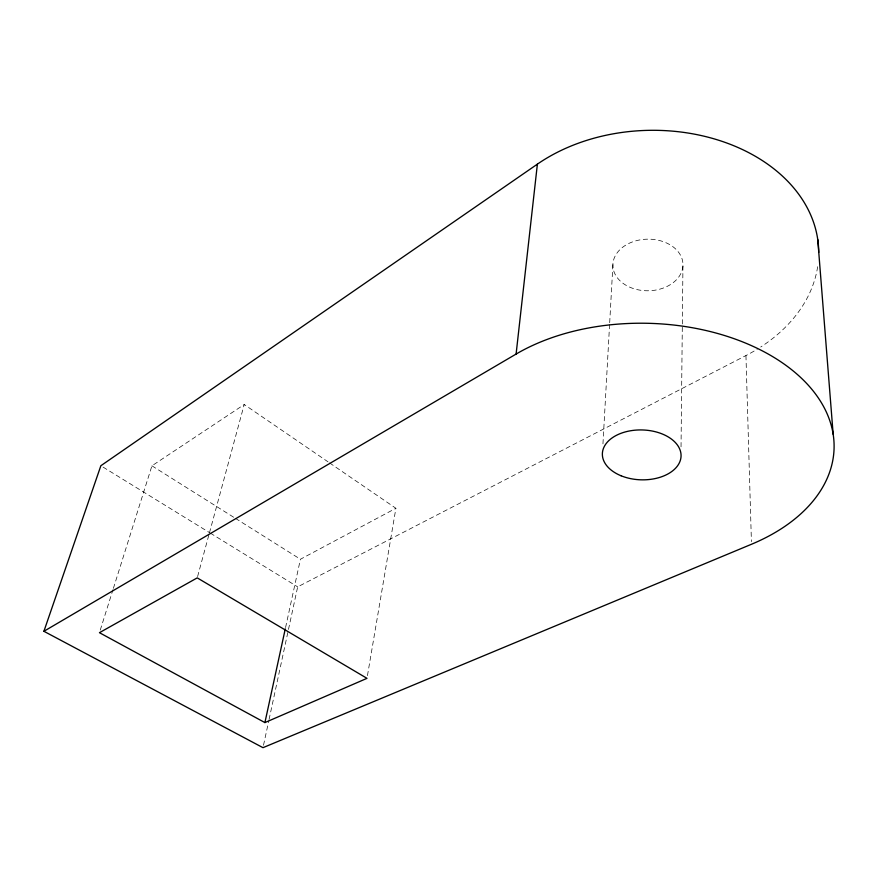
<?xml version="1.0" encoding="UTF-8"?>
<svg xmlns="http://www.w3.org/2000/svg" width="878" height="878" viewBox="0 0 878 878"><rect width="100%" height="100%" fill="white"/><g stroke="black" fill="none" stroke-linecap="round" stroke-linejoin="round"><path stroke-width="0.66" stroke-dasharray="4.39 3.29" d="M681.032 446.847L682.952 265.441A35.054 25.813 -0.9 0 0 631.271 242.372A35.054 25.813 -0.9 0 0 629.526 287.073A35.054 25.813 -0.9 0 0 682.952 265.441M602.956 443.84L609.617 324.015M609.694 322.698L613.02 262.796M367.454 675.643L395.901 508.274L329.118 462.596M263.499 745.257L268.789 720.75M269.074 719.422L288.214 630.667M288.478 629.46L297.664 586.866L745.949 355.557A167.643 123.897 -1.1 0 0 757.33 349.148M285.569 627.529L300.419 559.242L395.901 508.274M197.594 576.561L209.074 534.208M209.436 532.891L244.227 404.517L327.988 461.817M100.257 630.075L112.977 589.665M113.383 588.359L151.938 465.812L244.227 404.517M103.088 467.107L209.162 532.397M210.27 533.078L297.664 586.866M151.938 465.812L234.294 517.636M235.458 518.371L300.419 559.242M745.949 355.557L751.414 541.638M817.648 266.714A167.643 123.897 -1.1 0 1 760.721 347.008"/><path stroke-width="1.32" d="M516.099 354.064A188.485 119.99 1.5 0 1 792.516 370.395A188.485 119.99 1.5 0 1 751.491 544.261L262.983 747.672L43.9 631.293L516.099 354.064L537.391 164.142A167.643 123.897 -1.1 0 1 718.105 140.063A167.643 123.897 -1.1 0 1 818.713 252.436M264.904 722.583L366.993 678.343L197.232 577.878L99.444 632.687L264.904 722.583L285.273 628.867M43.9 631.293L100.86 465.735L537.391 164.142M817.747 239.485L833.167 434.303M621.097 475.777A39.367 24.946 1.7 0 0 681.054 456.253A39.367 24.946 1.7 0 0 622.985 432.613A39.367 24.946 1.7 0 0 621.097 475.777"/></g></svg>
